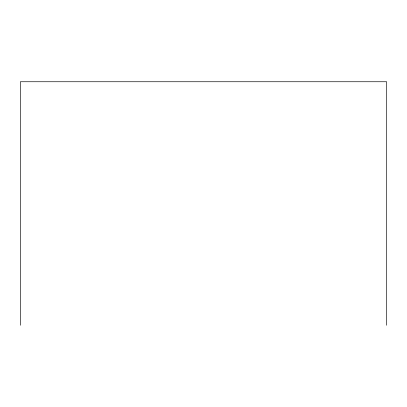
<?xml version="1.0" encoding="UTF-8"?>
<svg xmlns="http://www.w3.org/2000/svg" width="407" height="407" viewBox="0 0 407 407"><rect width="100%" height="100%" fill="white"/><g stroke="black" fill="none" stroke-linecap="round" stroke-linejoin="round"><path stroke-width="0.61" d="M386.65 325.259L386.65 81.741L20.35 81.741L20.35 325.259"/></g></svg>
